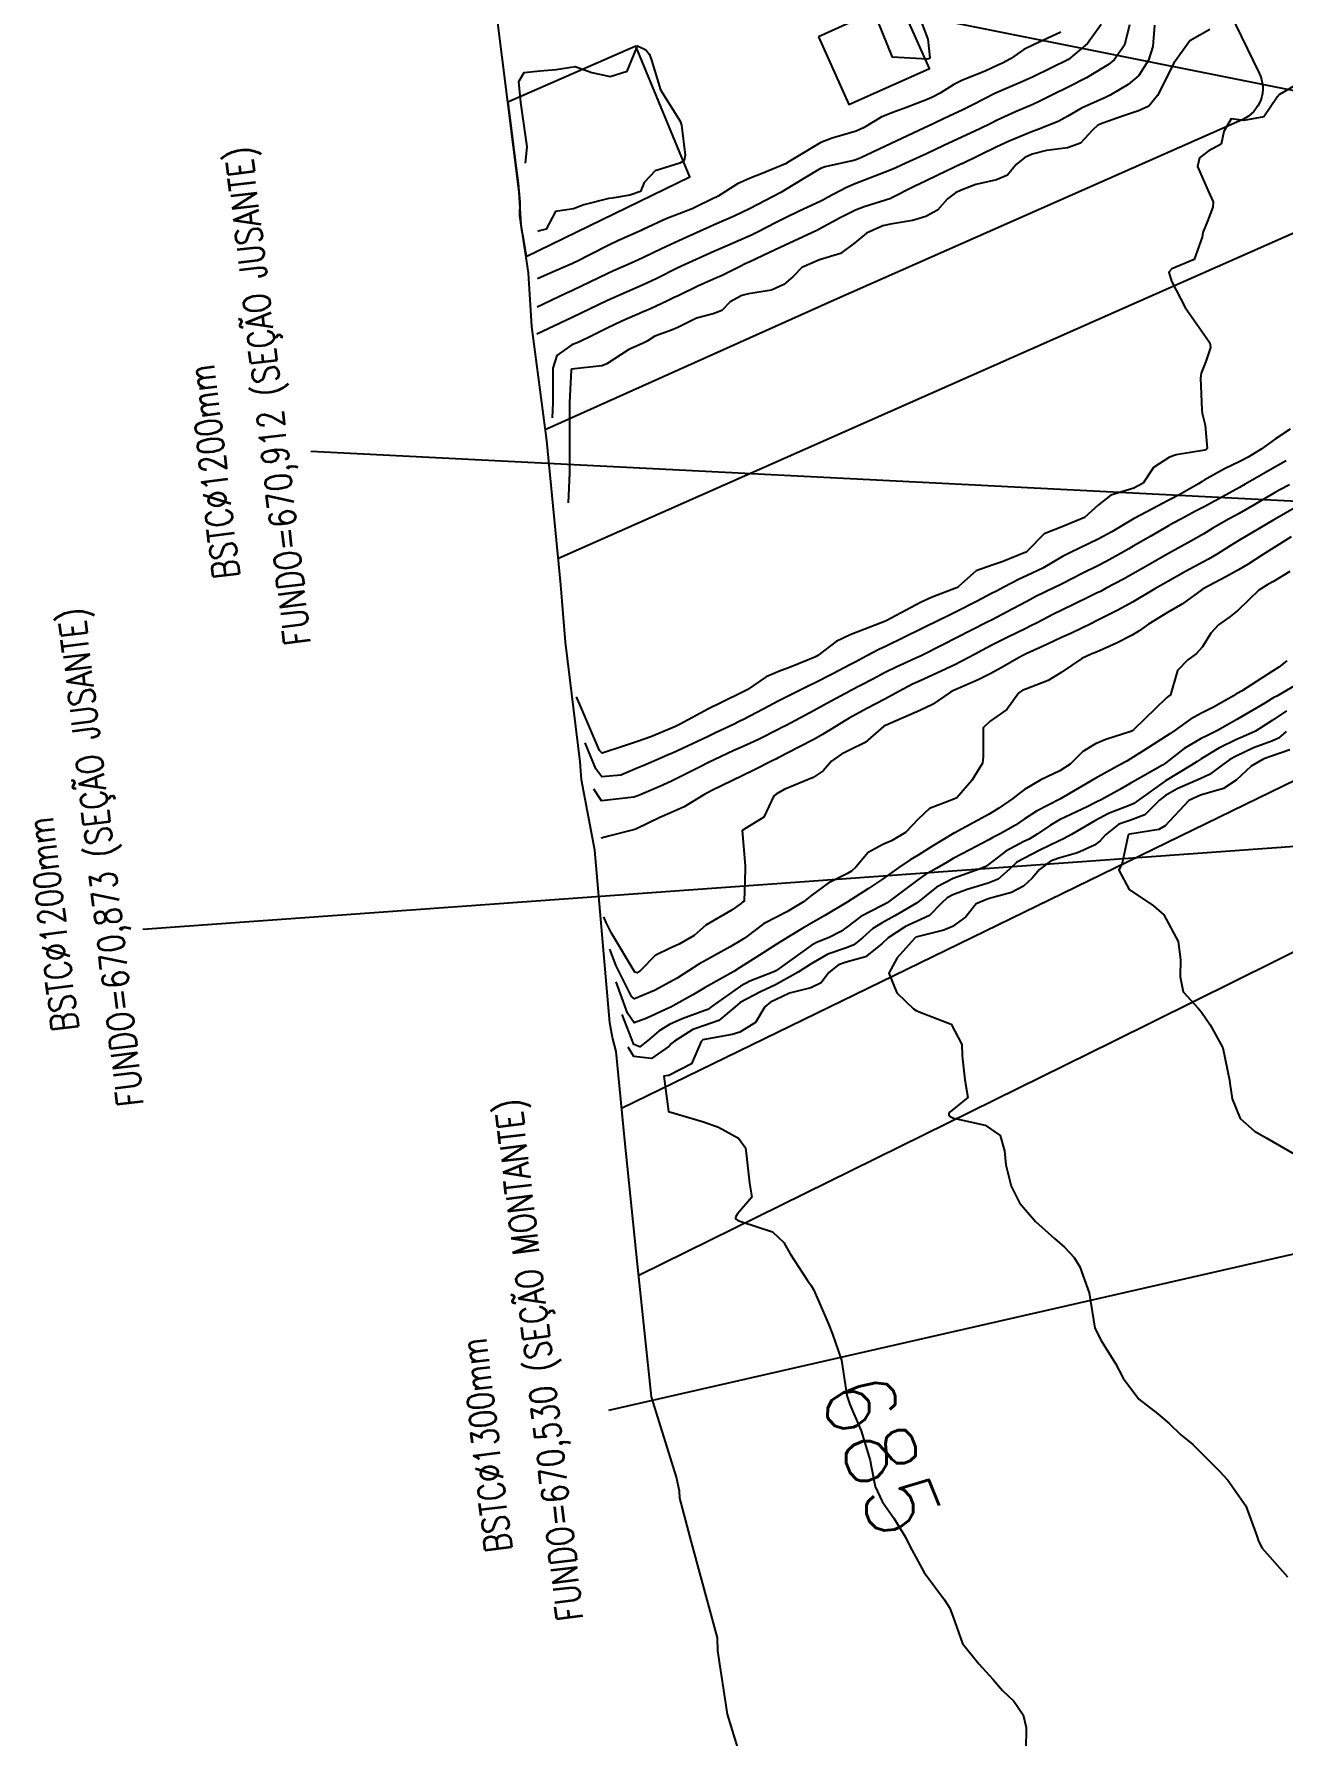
# Model space of a CAD drawing. Header units: metres. Extents: x 298520 to 308411, y 7433745 to 7450750.
# Drawn here: x 300129.8 to 300200.7, y 7445167.9 to 7445264.5 of the extents above; entities that cross this region are included whole.
import ezdxf
from ezdxf.enums import TextEntityAlignment as Align

# ---------------------------------------------------------------- set-up
doc = ezdxf.new("R2010")
doc.units = ezdxf.units.M
doc.header["$LTSCALE"] = 10
doc.linetypes.add('CONTINUO', pattern=[0])
for name, color, linetype in [('Area', 45, 'Continuous'), ('Cotas', 45, 'Continuous'), ('Curvas de Nivel 1m', 11, 'Continuous'), ('Curvas de Nivel 5m', 15, 'Continuous'), ('Edificações', 30, 'Continuous'), ('TEXTO', 45, 'Continuous'), ('Vias Primárias', 230, 'Continuous')]:
    doc.layers.add(name, color=color, linetype=linetype)
doc.styles.add('ROMANS', font='romans', dxfattribs={"height": 0.2})
doc.styles.add('Style-STANDARD', font='STANDARD.shx')

msp = doc.modelspace()

# ---------------------------------------------------------------- linework, layer by layer
at = {"layer": 'Area'}
msp.add_polyline3d([(300170.583, 7445164.381, 685.662), (300169.134, 7445169.127, 685.592), (300168.579, 7445172.733, 685.464), (300168.564, 7445173.456, 685.493), (300167.088, 7445178.891, 685.512), (300166.436, 7445181.391, 685.423), (300166.411, 7445181.789, 685.373), (300166.234, 7445182.592, 685.402), (300164.816, 7445187.138, 685.352), (300164.025, 7445194.676, 685.274), (300163.303, 7445201.689, 685.094), (300162.805, 7445206.748, 685.044), (300162.598, 7445207.544, 697.782), (300162.451, 7445208.381, 687.812), (300161.604, 7445218.173, 690.343), (300160.835, 7445222.172, 692.613), (300160.767, 7445223.201, 693.324), (300159.932, 7445229.994, 694.954), (300159.678, 7445233.237, 694.844), (300158.868, 7445241.44, 694.904), (300158.027, 7445247.915, 696.434), (300157.84, 7445250.951, 698.484), (300157.414, 7445253.69, 700.044), (300157.312, 7445255.538, 704.034), (300156.011, 7445265.755, 700.023)], dxfattribs=at)
at = {"layer": 'Curvas de Nivel 1m', "flags": 128}
for points, elevation in [([(300191.955, 7445265.036), (300191.669, 7445263.871), (300191.091, 7445263.044), (300190.757, 7445262.781), (300190.488, 7445262.605), (300189.516, 7445262.027), (300188.477, 7445261.496), (300187.63, 7445261.083), (300186.865, 7445260.696), (300186.464, 7445260.516), (300185.477, 7445260.091), (300184.45, 7445259.614), (300184.122, 7445259.45), (300183.456, 7445259.135), (300182.438, 7445258.658), (300181.415, 7445258.178), (300180.428, 7445257.711), (300180.061, 7445257.539), (300179.261, 7445257.182), (300178.687, 7445256.92), (300178.419, 7445256.802), (300177.748, 7445256.531), (300176.411, 7445256.021), (300175.845, 7445255.789), (300174.814, 7445255.236), (300174.549, 7445255.09), (300174.399, 7445255.012), (300173.199, 7445254.45), (300172.385, 7445254.056), (300171.866, 7445253.789), (300170.874, 7445253.285), (300170.541, 7445253.119), (300170.37, 7445253.043), (300169.153, 7445252.515), (300168.361, 7445252.161), (300166.517, 7445251.338), (300166.405, 7445251.286), (300166.352, 7445251.262), (300165.075, 7445250.619), (300164.337, 7445250.27), (300163.707, 7445249.992), (300162.323, 7445249.38), (300160.313, 7445248.421), (300159.629, 7445248.101), (300158.303, 7445247.48)], 697), ([(300190.345, 7445265.052), (300189.579, 7445263.982), (300188.493, 7445263.07), (300186.483, 7445262.091), (300185.801, 7445261.785), (300184.474, 7445261.217), (300184.271, 7445261.123), (300183.096, 7445260.508), (300182.459, 7445260.195), (300181.75, 7445259.861), (300180.444, 7445259.252), (300180.388, 7445259.226), (300180.274, 7445259.172), (300179.033, 7445258.588), (300178.434, 7445258.306), (300176.699, 7445257.489), (300176.424, 7445257.369), (300176.31, 7445257.335), (300175.768, 7445257.227), (300174.676, 7445256.982), (300174.419, 7445256.882), (300173.465, 7445256.306), (300172.407, 7445255.659), (300172.155, 7445255.523), (300171.695, 7445255.277), (300170.854, 7445254.827), (300170.392, 7445254.592), (300169.504, 7445254.181), (300168.379, 7445253.685), (300168.123, 7445253.567), (300167.588, 7445253.322), (300166.367, 7445252.768), (300165.387, 7445252.325), (300164.358, 7445251.83), (300164.04, 7445251.68), (300163.359, 7445251.37), (300162.665, 7445251.06), (300162.346, 7445250.914), (300161.316, 7445250.417), (300160.331, 7445249.955), (300159.961, 7445249.781), (300159.19, 7445249.421), (300158.61, 7445249.146), (300158.323, 7445249.01)], 698), ([(300188.05, 7445264.618), (300186.501, 7445263.905), (300185.966, 7445263.638), (300185.2, 7445263.113), (300184.747, 7445262.861), (300184.489, 7445262.745), (300183.764, 7445262.409), (300182.48, 7445261.891), (300181.983, 7445261.65), (300181.211, 7445261.163), (300180.737, 7445260.9), (300180.467, 7445260.791), (300179.293, 7445260.349), (300178.456, 7445260.042), (300177.85, 7445259.801), (300176.893, 7445259.213), (300176.441, 7445258.997), (300175.069, 7445258.601), (300174.434, 7445258.348), (300172.643, 7445257.267), (300172.422, 7445257.151), (300171.098, 7445256.601), (300170.413, 7445256.327), (300169.7, 7445256.007), (300168.596, 7445255.308), (300168.476, 7445255.235), (300168.401, 7445255.205), (300167.126, 7445254.595), (300166.387, 7445254.302), (300165.682, 7445254.048), (300164.374, 7445253.433), (300164.327, 7445253.407), (300164.231, 7445253.361), (300162.954, 7445252.787), (300162.364, 7445252.506), (300160.51, 7445251.563), (300160.354, 7445251.5), (300160.29, 7445251.474), (300160.157, 7445251.412), (300158.903, 7445250.866), (300158.343, 7445250.61)], 699), ([(300193.381, 7445265.017), (300193.282, 7445263.8), (300193.044, 7445263.022), (300192.484, 7445262.162), (300191.876, 7445261.639), (300190.869, 7445261.046), (300190.602, 7445260.918), (300190.47, 7445260.861), (300189.225, 7445260.299), (300188.455, 7445259.845), (300187.954, 7445259.574), (300186.771, 7445259.095), (300186.442, 7445258.973), (300185.118, 7445258.432), (300184.433, 7445258.101), (300182.45, 7445257.15), (300182.423, 7445257.136), (300181.077, 7445256.502), (300180.413, 7445256.181), (300179.736, 7445255.851), (300178.432, 7445255.19), (300178.413, 7445255.179), (300176.9, 7445254.708), (300176.392, 7445254.513), (300175.531, 7445254.083), (300174.376, 7445253.452), (300174.238, 7445253.379), (300173.951, 7445253.246), (300172.365, 7445252.509), (300171.526, 7445252.113), (300170.356, 7445251.561), (300170.17, 7445251.477), (300169.806, 7445251.295), (300168.839, 7445250.812), (300168.342, 7445250.594), (300167.452, 7445250.207), (300166.328, 7445249.659), (300166.113, 7445249.555), (300165.694, 7445249.346), (300164.771, 7445248.903), (300164.316, 7445248.713), (300163.138, 7445248.204), (300162.307, 7445247.82), (300161.464, 7445247.398), (300160.693, 7445247.012), (300160.297, 7445246.867), (300159.439, 7445246.271), (300159.223, 7445245.534), (300159.224, 7445244.557), (300159.221, 7445243.576), (300159.183, 7445242.73)], 696), ([(300201.641, 7445261.759), (300200.474, 7445261.081), (300200.344, 7445260.932), (300199.583, 7445259.816), (300198.453, 7445259.602), (300197.728, 7445259.693), (300197.322, 7445258.971), (300197.153, 7445258.256), (300196.432, 7445257.86), (300195.937, 7445257.476), (300195.814, 7445256.986), (300196.403, 7445255.648), (300196.704, 7445254.977), (300196.684, 7445254.683), (300196.382, 7445253.889), (300196.121, 7445253.237), (300196.076, 7445252.983), (300195.629, 7445251.719), (300194.355, 7445251.176), (300194.197, 7445251.002), (300194.345, 7445250.483), (300195.119, 7445248.992), (300196.306, 7445247.29), (300196.519, 7445246.978), (300196.563, 7445246.715), (300196.292, 7445245.921), (300196.018, 7445245.25), (300195.997, 7445244.983), (300196.058, 7445243.18), (300196.081, 7445242.982), (300196.246, 7445242.305), (300196.371, 7445240.979), (300196.297, 7445240.914), (300196.232, 7445240.895), (300194.609, 7445240.614), (300194.225, 7445240.493), (300193.325, 7445239.905), (300192.734, 7445239.022), (300192.2, 7445238.738), (300190.906, 7445238.333), (300190.19, 7445237.787), (300189.397, 7445237.062), (300188.178, 7445236.551), (300187.119, 7445236.145), (300186.164, 7445235.176), (300186.132, 7445235.132), (300186.077, 7445235.101), (300184.726, 7445234.543), (300184.151, 7445234.359), (300183.25, 7445234.03), (300182.258, 7445233.148), (300182.132, 7445233.07), (300180.746, 7445232.544), (300180.124, 7445232.258), (300178.136, 7445231.2), (300178.113, 7445231.187), (300176.693, 7445230.629), (300176.105, 7445230.399), (300175.296, 7445230.033), (300174.261, 7445229.238), (300174.159, 7445229.173), (300174.091, 7445229.139), (300172.749, 7445228.594), (300172.079, 7445228.337), (300171.329, 7445228.022), (300170.241, 7445227.288), (300170.134, 7445227.218), (300170.062, 7445227.183), (300168.789, 7445226.569), (300168.052, 7445226.196), (300166.441, 7445225.334), (300166.178, 7445225.201), (300166.04, 7445225.138), (300164.776, 7445224.608), (300164.028, 7445224.352), (300163.287, 7445224.108), (300162.017, 7445223.681), (300161.871, 7445223.835), (300160.857, 7445226.185), (300160.563, 7445226.89)], 694), ([(300201.077, 7445242.089), (300200.239, 7445241.526), (300199.437, 7445240.942), (300198.691, 7445240.488), (300198.222, 7445240.25), (300197.357, 7445239.827), (300196.206, 7445239.193), (300196.074, 7445239.112), (300195.87, 7445238.983), (300194.816, 7445238.375), (300194.193, 7445238.045), (300192.268, 7445237.029), (300192.182, 7445236.983), (300190.956, 7445236.261), (300190.171, 7445235.835), (300188.615, 7445235.073), (300188.313, 7445234.925), (300188.159, 7445234.843), (300187.045, 7445234.195), (300186.143, 7445233.766), (300185.687, 7445233.557), (300184.818, 7445233.113), (300184.376, 7445232.872), (300184.129, 7445232.745), (300183.303, 7445232.311), (300182.118, 7445231.704), (300181.746, 7445231.525), (300180.991, 7445231.161), (300180.409, 7445230.868), (300180.108, 7445230.718), (300179.188, 7445230.268), (300178.098, 7445229.746), (300177.732, 7445229.568), (300177.051, 7445229.21), (300176.428, 7445228.876), (300176.085, 7445228.7), (300175.115, 7445228.192), (300174.069, 7445227.669), (300173.781, 7445227.53), (300173.213, 7445227.253), (300172.057, 7445226.649), (300171.156, 7445226.175), (300170.046, 7445225.597), (300169.843, 7445225.494), (300169.434, 7445225.296), (300168.49, 7445224.852), (300168.033, 7445224.633), (300167.142, 7445224.208), (300166.018, 7445223.689), (300165.773, 7445223.586), (300165.21, 7445223.348), (300164.38, 7445222.985), (300164.008, 7445222.826), (300163.071, 7445222.441), (300162.002, 7445222.335), (300161.661, 7445222.793), (300161.053, 7445224.27)], 693), ([(300200.861, 7445240.286), (300200.218, 7445239.917), (300199.586, 7445239.566), (300198.521, 7445238.955), (300198.201, 7445238.774), (300197.035, 7445238.131), (300196.19, 7445237.673), (300195.737, 7445237.435), (300194.908, 7445236.993), (300194.442, 7445236.736), (300194.179, 7445236.586), (300193.167, 7445236.009), (300192.167, 7445235.431), (300191.913, 7445235.285), (300191.477, 7445235.037), (300190.635, 7445234.566), (300190.152, 7445234.313), (300189.31, 7445233.898), (300188.136, 7445233.303), (300187.989, 7445233.228), (300187.696, 7445233.084), (300186.648, 7445232.574), (300186.125, 7445232.304), (300185.342, 7445231.887), (300184.114, 7445231.24), (300183.884, 7445231.123), (300182.104, 7445230.219), (300181.395, 7445229.862), (300180.093, 7445229.2), (300180.03, 7445229.171), (300178.709, 7445228.565), (300178.079, 7445228.257), (300177.387, 7445227.894), (300176.091, 7445227.22), (300176.074, 7445227.209), (300174.781, 7445226.507), (300174.052, 7445226.107), (300172.465, 7445225.264), (300172.189, 7445225.119), (300172.039, 7445225.041), (300170.863, 7445224.449), (300170.025, 7445224.072), (300169.485, 7445223.831), (300168.377, 7445223.306), (300168.011, 7445223.129), (300167.624, 7445222.93), (300166.001, 7445222.123), (300165.467, 7445221.876), (300164.266, 7445221.357), (300164.078, 7445221.274), (300163.992, 7445221.239), (300163.816, 7445221.188), (300161.989, 7445220.979), (300161.553, 7445221.65)], 692), ([(300201.038, 7445238.922), (300200.497, 7445238.63), (300200.198, 7445238.465), (300199.037, 7445237.793), (300198.186, 7445237.301), (300197.967, 7445237.18), (300197.581, 7445236.966), (300196.696, 7445236.456), (300196.175, 7445236.145), (300195.437, 7445235.721), (300194.163, 7445235.016), (300194.132, 7445235), (300192.885, 7445234.286), (300192.145, 7445233.865), (300191.61, 7445233.566), (300190.631, 7445233.045), (300190.307, 7445232.872), (300190.13, 7445232.783), (300189.599, 7445232.529), (300188.12, 7445231.81), (300187.635, 7445231.568), (300186.721, 7445231.094), (300186.32, 7445230.888), (300186.108, 7445230.785), (300184.978, 7445230.233), (300184.1, 7445229.799), (300182.865, 7445229.138), (300182.371, 7445228.864), (300182.087, 7445228.723), (300181.014, 7445228.225), (300180.072, 7445227.8), (300179.646, 7445227.6), (300178.853, 7445227.188), (300178.059, 7445226.759), (300177.049, 7445226.214), (300176.047, 7445225.667), (300175.759, 7445225.509), (300175.302, 7445225.227), (300174.528, 7445224.743), (300174.031, 7445224.466), (300173.224, 7445224.053), (300172.015, 7445223.417), (300171.916, 7445223.369), (300171.716, 7445223.273), (300170.592, 7445222.699), (300170.004, 7445222.42), (300168.251, 7445221.571), (300167.994, 7445221.442), (300167.788, 7445221.322), (300166.671, 7445220.648), (300165.983, 7445220.335), (300165.292, 7445220.035), (300163.973, 7445219.399), (300163.868, 7445219.362), (300162.373, 7445218.977), (300161.963, 7445218.86)], 691), ([(300201.132, 7445235.962), (300200.167, 7445235.355), (300199.511, 7445234.94), (300198.691, 7445234.416), (300198.15, 7445234.1), (300197.418, 7445233.693), (300196.133, 7445233.011), (300196.114, 7445233), (300196.084, 7445232.98), (300194.959, 7445232.157), (300194.12, 7445231.672), (300193.037, 7445231.016), (300192.497, 7445230.634), (300192.103, 7445230.392), (300191.212, 7445229.923), (300190.089, 7445229.426), (300189.822, 7445229.319), (300189.258, 7445229.062), (300188.075, 7445228.273), (300187.338, 7445227.82), (300186.065, 7445227.323), (300185.906, 7445227.261), (300185.683, 7445227.104), (300184.992, 7445226.172), (300184.047, 7445225.503), (300183.649, 7445225.126), (300183.646, 7445223.498), (300183.615, 7445223.126), (300183.009, 7445222.141), (300182.148, 7445221.148), (300181.992, 7445221.078), (300180.601, 7445220.549), (300179.981, 7445219.962), (300179.231, 7445219.181), (300178.444, 7445218.715), (300177.962, 7445218.496), (300177.124, 7445218.04), (300176.42, 7445217.215), (300176.173, 7445216.985), (300175.939, 7445216.86), (300174.853, 7445216.312), (300173.927, 7445215.617), (300173.447, 7445215.247), (300172.5, 7445214.675), (300171.91, 7445214.376), (300171.184, 7445213.996), (300170.233, 7445213.287), (300170.037, 7445213.143), (300169.891, 7445213.05), (300169.281, 7445212.693), (300167.879, 7445211.922), (300167.498, 7445211.703), (300166.928, 7445211.329), (300166.285, 7445210.92), (300165.866, 7445210.686), (300164.992, 7445210.218), (300163.857, 7445209.743), (300163.69, 7445209.869), (300162.818, 7445211.606), (300162.453, 7445212.55)], 689), ([(300201.069, 7445234.001), (300200.141, 7445233.438), (300199.806, 7445233.267), (300199.31, 7445232.942), (300198.121, 7445231.801), (300197.66, 7445231.422), (300197.003, 7445230.971), (300196.573, 7445230.508), (300196.094, 7445229.724), (300195.743, 7445229.328), (300195.267, 7445228.988), (300194.689, 7445228.382), (300194.292, 7445226.998), (300194.162, 7445226.899), (300194.061, 7445226.83), (300192.213, 7445225.027), (300192.117, 7445224.953), (300192.041, 7445224.917), (300190.622, 7445224.456), (300190.03, 7445224.211), (300189.307, 7445223.778), (300188.59, 7445223.071), (300188.009, 7445222.692), (300186.924, 7445222.17), (300185.998, 7445221.62), (300185.696, 7445221.403), (300185.34, 7445221.107), (300184.547, 7445220.555), (300183.984, 7445220.231), (300182.001, 7445219.15), (300181.981, 7445219.142), (300180.739, 7445218.385), (300179.954, 7445217.903), (300179.498, 7445217.629), (300178.859, 7445217.186), (300177.936, 7445216.538), (300177.131, 7445216.008), (300175.923, 7445215.236), (300174.669, 7445214.475), (300173.905, 7445214.035), (300173.403, 7445213.745), (300172.6, 7445213.259), (300171.888, 7445212.819), (300170.943, 7445212.219), (300169.875, 7445211.532), (300169.486, 7445211.296), (300167.863, 7445210.375), (300167.197, 7445209.99), (300166.057, 7445209.338), (300165.918, 7445209.273), (300165.852, 7445209.248), (300164.559, 7445208.636), (300163.838, 7445208.373), (300163.45, 7445208.934), (300162.803, 7445210.7)], 688), ([(300200.896, 7445228.922), (300200.445, 7445228.561), (300200.077, 7445228.335), (300198.309, 7445227.2), (300198.064, 7445227.068), (300197.996, 7445227.029), (300197.897, 7445226.962), (300196.723, 7445226.307), (300196.053, 7445225.955), (300195.426, 7445225.61), (300194.554, 7445224.995), (300194.246, 7445224.792), (300194.038, 7445224.659), (300193.037, 7445224.005), (300192.018, 7445223.357), (300191.811, 7445223.237), (300191.453, 7445223.036), (300190.517, 7445222.535), (300190.005, 7445222.253), (300187.993, 7445221.08), (300186.681, 7445220.398), (300185.981, 7445219.94), (300185.482, 7445219.601), (300184.611, 7445219.114), (300184.197, 7445218.89), (300183.968, 7445218.761), (300182.898, 7445218.197), (300181.951, 7445217.709), (300181.601, 7445217.5), (300181.022, 7445217.159), (300180.334, 7445216.771), (300179.936, 7445216.503), (300178.2, 7445215.196), (300178.032, 7445215.087), (300177.92, 7445215.031), (300176.712, 7445214.411), (300175.902, 7445213.802), (300175.568, 7445213.553), (300174.91, 7445213.23), (300174.193, 7445212.934), (300173.888, 7445212.767), (300172.072, 7445211.464), (300171.874, 7445211.332), (300171.837, 7445211.307), (300171.756, 7445211.271), (300170.405, 7445210.747), (300169.865, 7445210.455), (300168.271, 7445209.314), (300168.026, 7445209.142), (300167.849, 7445209.069), (300166.565, 7445208.61), (300165.837, 7445208.273), (300165.25, 7445207.928), (300164.582, 7445207.352), (300164.159, 7445207.017), (300163.821, 7445207.144), (300163.153, 7445208.85)], 687), ([(300201.415, 7445227.571), (300200.32, 7445226.927), (300200.153, 7445226.838), (300200.061, 7445226.784), (300199.64, 7445226.518), (300198.049, 7445225.602), (300197.646, 7445225.365), (300196.945, 7445224.971), (300196.344, 7445224.671), (300196.036, 7445224.515), (300195.068, 7445223.949), (300194.015, 7445223.133), (300193.941, 7445223.074), (300193.824, 7445223.003), (300192.002, 7445221.955), (300191.41, 7445221.625), (300190.358, 7445221.046), (300190.112, 7445220.928), (300189.991, 7445220.868), (300189.589, 7445220.656), (300187.981, 7445219.895), (300187.463, 7445219.6), (300186.724, 7445219.092), (300186.259, 7445218.806), (300185.966, 7445218.669), (300184.937, 7445218.132), (300183.947, 7445217.361), (300183.806, 7445217.261), (300183.488, 7445217.127), (300181.937, 7445216.562), (300181.008, 7445216.083), (300179.923, 7445215.213), (300179.864, 7445215.171), (300178.641, 7445214.46), (300177.906, 7445214.051), (300177.376, 7445213.73), (300176.797, 7445213.211), (300176.299, 7445212.806), (300175.887, 7445212.644), (300174.837, 7445212.277), (300173.878, 7445211.734), (300173.139, 7445211.251), (300171.866, 7445210.539), (300171.01, 7445210.13), (300169.855, 7445209.525), (300169.569, 7445209.294), (300168.638, 7445208.511), (300167.836, 7445208.222), (300167.165, 7445207.995), (300166.115, 7445207.337), (300165.958, 7445207.202), (300165.82, 7445207.059), (300164.82, 7445206.343), (300163.814, 7445206.459), (300163.493, 7445207)], 686), ([(300200.852, 7445224.922), (300200.423, 7445224.54), (300200.034, 7445224.368), (300198.994, 7445223.98), (300198.021, 7445223.524), (300197.651, 7445223.331), (300197.159, 7445222.969), (300196.507, 7445222.476), (300196.006, 7445222.252), (300194.664, 7445221.665), (300193.996, 7445221.29), (300193.669, 7445221.013), (300192.819, 7445220.187), (300191.981, 7445219.872), (300191.361, 7445219.654), (300190.586, 7445219.044), (300190.299, 7445218.715), (300189.964, 7445218.464), (300188.996, 7445218.025), (300187.953, 7445217.733), (300187.479, 7445217.555), (300186.853, 7445217.091), (300186.438, 7445216.595), (300185.933, 7445216.139), (300185.253, 7445215.783), (300183.926, 7445215.423), (300183.261, 7445215.13), (300182.664, 7445214.386), (300181.903, 7445213.844), (300181.42, 7445213.635), (300179.894, 7445213.252), (300179.833, 7445213.232), (300179.758, 7445213.172), (300178.765, 7445212.07), (300178.293, 7445211.194), (300178.749, 7445210.074), (300179.694, 7445209.172), (300179.851, 7445209.075), (300180.024, 7445208.994), (300181.84, 7445208.295), (300182.433, 7445207.144), (300182.463, 7445206.497), (300182.616, 7445205.142), (300182.784, 7445204.144), (300181.776, 7445203.324), (300181.7, 7445203.225), (300181.703, 7445203.151), (300181.772, 7445203.065), (300181.956, 7445202.963), (300183.767, 7445202.573), (300184.619, 7445201.975), (300184.865, 7445201.113), (300184.945, 7445200.312), (300185.243, 7445199.107), (300185.719, 7445198.164), (300186.626, 7445197.091), (300187.694, 7445196.139), (300188.261, 7445195.643), (300188.816, 7445195.063), (300189.146, 7445194.526), (300189.663, 7445193.05), (300189.996, 7445191.046), (300190.359, 7445190.309), (300191.161, 7445189.035), (300191.6, 7445188.198), (300192.496, 7445187.021), (300193.575, 7445186.184), (300194.204, 7445185.636), (300194.864, 7445184.99), (300195.257, 7445184.682), (300195.558, 7445184.439), (300197.035, 7445182.965), (300197.535, 7445182.412), (300198.566, 7445180.949), (300199.187, 7445179.252), (300199.281, 7445178.942), (300199.487, 7445178.561), (300200.933, 7445176.918)], 684), ([(300201.064, 7445223.883), (300200.022, 7445223.513), (300199.584, 7445223.372), (300198.866, 7445222.947), (300198.005, 7445222.144), (300197.296, 7445221.671), (300195.996, 7445221.3), (300195.328, 7445220.99), (300193.978, 7445219.558), (300193.632, 7445219.358), (300191.974, 7445219.09), (300191.927, 7445219.077), (300191.889, 7445219.031), (300191.533, 7445217.45), (300191.358, 7445217.036), (300191.932, 7445215.946), (300193.321, 7445215.016), (300193.915, 7445214.514), (300194.723, 7445212.998), (300194.853, 7445211.966), (300194.838, 7445210.996), (300195.014, 7445210.142), (300195.855, 7445209.21), (300196.053, 7445208.978), (300196.543, 7445208.272), (300197.252, 7445206.966), (300197.64, 7445205.127), (300197.657, 7445204.961), (300197.789, 7445204.055), (300198.238, 7445202.953), (300199.051, 7445202.226), (300199.762, 7445201.829), (300201.329, 7445200.914)], 683)]:
    msp.add_lwpolyline(points, dxfattribs=dict(at, elevation=elevation))
at = {"layer": 'Curvas de Nivel 5m', "flags": 128}
for points, elevation in [([(300196.511, 7445264.762), (300195.375, 7445264.12), (300194.56, 7445262.999), (300194.534, 7445262.958), (300194.492, 7445262.898), (300193.544, 7445261.014), (300193.062, 7445260.423), (300192.46, 7445260.154), (300191.618, 7445259.876), (300190.449, 7445259.458), (300190.168, 7445259.332), (300189.851, 7445259.056), (300189.172, 7445258.326), (300188.433, 7445258.061), (300187.242, 7445257.898), (300186.429, 7445257.684), (300186.023, 7445257.508), (300185.532, 7445257.109), (300185.034, 7445256.496), (300184.414, 7445256.234), (300183.241, 7445255.968), (300182.408, 7445255.654), (300182.07, 7445255.49), (300181.619, 7445255.158), (300181.052, 7445254.505), (300180.388, 7445254.145), (300179.644, 7445253.918), (300178.381, 7445253.711), (300177.957, 7445253.619), (300177.023, 7445253.21), (300176.367, 7445252.667), (300175.544, 7445252.045), (300174.357, 7445251.687), (300173.359, 7445251.255), (300172.861, 7445250.747), (300172.338, 7445250.289), (300171.636, 7445249.974), (300170.33, 7445249.761), (300169.951, 7445249.671), (300169.283, 7445249.3), (300168.804, 7445248.819), (300168.316, 7445248.627), (300167.372, 7445248.383), (300166.308, 7445247.848), (300165.954, 7445247.696), (300165.012, 7445247.353), (300164.575, 7445247.083), (300164.299, 7445246.939), (300163.527, 7445246.603), (300162.287, 7445245.793), (300161.994, 7445245.685), (300160.284, 7445245.486), (300160.251, 7445245.443), (300160.167, 7445243.587), (300160.169, 7445241.608), (300160.166, 7445239.608), (300160.093, 7445237.89)], 695), ([(300180.155, 7445265.174), (300180.509, 7445264.226), (300180.625, 7445263.169), (300180.554, 7445263.107), (300180.492, 7445263.09), (300178.493, 7445263.19), (300177.687, 7445265.203)], 700), ([(300157.673, 7445257.19), (300157.764, 7445258.117), (300157.402, 7445260.618), (300157.292, 7445261.809), (300157.588, 7445262.337), (300158.483, 7445262.432), (300159.404, 7445262.501), (300160.485, 7445262.66), (300161.424, 7445262.338), (300162.48, 7445262.101), (300163.445, 7445262.408), (300163.843, 7445263.367), (300164.018, 7445263.847), (300164.497, 7445263.623), (300164.696, 7445263.358), (300164.81, 7445263.037), (300165.328, 7445261.351), (300166.446, 7445259.562), (300166.531, 7445259.339), (300166.729, 7445257.638), (300166.68, 7445257.336), (300166.421, 7445257.185), (300165.025, 7445256.746), (300164.41, 7445256.081), (300164.185, 7445255.582), (300163.589, 7445255.368), (300162.577, 7445255.201), (300162.4, 7445255.18), (300160.973, 7445254.822), (300160.391, 7445254.587), (300159.377, 7445254.431), (300158.838, 7445253.425), (300158.453, 7445253.348), (300158.373, 7445253.31)], 700), ([(300201.432, 7445237.676), (300200.183, 7445236.947), (300200.154, 7445236.93), (300198.171, 7445235.751), (300197.677, 7445235.456), (300196.888, 7445234.973), (300196.435, 7445234.701), (300196.156, 7445234.545), (300195.139, 7445233.999), (300194.14, 7445233.44), (300193.86, 7445233.281), (300193.397, 7445233.011), (300192.125, 7445232.262), (300191.334, 7445231.824), (300190.115, 7445231.21), (300189.798, 7445231.055), (300188.67, 7445230.506), (300188.1, 7445230.244), (300187.305, 7445229.878), (300186.086, 7445229.33), (300185.931, 7445229.256), (300185.647, 7445229.104), (300184.674, 7445228.524), (300184.079, 7445228.206), (300183.357, 7445227.847), (300182.065, 7445227.29), (300181.968, 7445227.247), (300181.801, 7445227.153), (300180.77, 7445226.449), (300180.052, 7445226.101), (300178.107, 7445225.263), (300178.043, 7445225.231), (300178.024, 7445225.219), (300177.997, 7445225.2), (300176.95, 7445224.289), (300176.022, 7445223.83), (300175.608, 7445223.636), (300175.044, 7445223.23), (300174.56, 7445222.682), (300174.004, 7445222.309), (300172.355, 7445221.623), (300171.994, 7445221.416), (300171.899, 7445221.365), (300171.77, 7445221.272), (300171.197, 7445220.062), (300169.973, 7445219.29), (300170.145, 7445217.288), (300170.142, 7445217.087), (300170.073, 7445215.289), (300169.988, 7445215.223), (300169.921, 7445215.179), (300169.402, 7445214.784), (300167.902, 7445213.922), (300167.588, 7445213.633), (300167.235, 7445213.327), (300166.386, 7445212.837), (300165.886, 7445212.623), (300165.033, 7445212.201), (300164.196, 7445211.357), (300164.012, 7445211.219), (300163.872, 7445211.251), (300162.54, 7445213.462), (300162.236, 7445214.067), (300162.113, 7445214.39)], 690), ([(300200.879, 7445226.098), (300200.049, 7445225.534), (300199.117, 7445224.944), (300198.387, 7445224.605), (300198.035, 7445224.457), (300197.027, 7445223.971), (300196.019, 7445223.364), (300195.79, 7445223.209), (300195.434, 7445222.986), (300194.004, 7445222.119), (300192.472, 7445221.025), (300192.197, 7445220.822), (300191.99, 7445220.726), (300190.769, 7445220.258), (300189.981, 7445219.841), (300188.668, 7445219.07), (300188.215, 7445218.83), (300187.967, 7445218.718), (300186.87, 7445218.18), (300185.952, 7445217.715), (300185.562, 7445217.49), (300185.142, 7445217.108), (300184.509, 7445216.542), (300183.935, 7445216.313), (300182.735, 7445215.942), (300181.928, 7445215.65), (300181.6, 7445215.48), (300181.262, 7445215.157), (300180.598, 7445214.477), (300179.908, 7445214.148), (300179.24, 7445213.843), (300178.261, 7445213.194), (300177.89, 7445212.862), (300176.96, 7445212.131), (300175.879, 7445211.814), (300175.43, 7445211.672), (300174.885, 7445211.23), (300174.456, 7445210.645), (300173.864, 7445210.371), (300172.661, 7445210.058), (300171.857, 7445209.683), (300171.583, 7445209.545), (300171.259, 7445209.276), (300170.719, 7445208.402), (300169.831, 7445207.852), (300169.405, 7445207.721), (300167.825, 7445207.44), (300167.733, 7445207.413), (300167.64, 7445207.322), (300167.081, 7445206.057), (300165.803, 7445205.393), (300165.757, 7445205.387), (300165.521, 7445205.343), (300165.783, 7445203.34), (300167.775, 7445202.762), (300168.628, 7445202.449), (300169.761, 7445201.827), (300170.151, 7445201.286), (300170.218, 7445200.815), (300170.392, 7445199.283), (300170.517, 7445198.486), (300169.706, 7445197.524), (300169.612, 7445197.383), (300169.589, 7445197.292), (300169.633, 7445197.222), (300169.702, 7445197.179), (300169.883, 7445197.107), (300171.695, 7445196.513), (300172.329, 7445195.9), (300172.693, 7445195.26), (300173.668, 7445193.757), (300173.883, 7445193.465), (300174.015, 7445193.245), (300174.303, 7445192.59), (300174.884, 7445191.231), (300175.094, 7445190.694), (300175.613, 7445189.22), (300175.908, 7445187.217), (300176.083, 7445186.71), (300176.719, 7445185.208), (300177.227, 7445183.523), (300177.293, 7445183.203), (300177.526, 7445182.051), (300177.907, 7445181.194), (300178.585, 7445180.265), (300179.249, 7445179.174), (300179.485, 7445178.672), (300180.299, 7445177.162), (300181.448, 7445175.614), (300181.76, 7445175.147), (300181.947, 7445174.635), (300182.484, 7445173.139), (300183.406, 7445171.99), (300184.195, 7445171.118), (300184.752, 7445170.475), (300185.381, 7445169.871), (300185.928, 7445169.094), (300186.086, 7445168.369), (300186.063, 7445167.093)], 685)]:
    msp.add_lwpolyline(points, dxfattribs=dict(at, elevation=elevation))
at = {"layer": 'Edificações'}
msp.add_lwpolyline([(300174.296, 7445264.359), (300176.021, 7445260.508), (300180.598, 7445262.558), (300178.873, 7445266.408)], close=True, dxfattribs=at)
at = {"layer": 'Edificações', "elevation": 699.016}
msp.add_lwpolyline([(300157.694, 7445251.885), (300167.001, 7445256.408), (300163.927, 7445263.826), (300156.662, 7445260.647), (300156.813, 7445259.463), (300156.928, 7445258.557), (300157.102, 7445257.187), (300157.248, 7445256.041), (300157.343, 7445254.976), (300157.332, 7445254.217), (300157.43, 7445253.392), (300157.516, 7445253.033)], close=True, dxfattribs=at)
at = {"layer": 'TEXTO', "linetype": 'CONTINUO'}
for points in [[(300350.076, 7445231.606, 0), (300132.915, 7445274.948, 0)], [(300346.725, 7445230.616, 0), (300145.485, 7445240.813, 0)], [(300346.883, 7445228.864, 0), (300135.937, 7445213.684, 0)], [(300350.894, 7445229.387, 0), (300162.37, 7445186.363, 0)]]:
    msp.add_polyline3d(points, dxfattribs=at)
at = {"layer": 'Vias Primárias'}
for points in [[(300163.123, 7445203.524), (300211.759, 7445227.217), (300256.289, 7445249.501), (300283.179, 7445262.498, -0.095329), (300294.786, 7445267.988, 0.097216), (300303.275, 7445272.041, 0.07652), (300314.525, 7445283.443, 0.041646), (300319.103, 7445291.033, 0.02965), (300323.075, 7445300.421, 0.080176), (300324.215, 7445306.657), (300324.838, 7445336.441), (300325.147, 7445349.86)], [(300251.444, 7445348.885), (300249.672, 7445330.611), (300247.567, 7445306.067), (300245.636, 7445284.706, 0.353746), (300247.018, 7445282.74, 0.174602), (300250.606, 7445282.982), (300285.466, 7445298.262), (300288.161, 7445292.319), (300254.848, 7445277.214), (300225.427, 7445263.876), (300192.381, 7445249.271), (300159.531, 7445234.733)], [(300151.614, 7445307.382), (300168.635, 7445315.036, -0.345549), (300174.266, 7445313.641), (300184.058, 7445293.693), (300199.324, 7445262.298, -0.419185), (300198.386, 7445259.658), (300175.361, 7445249.482), (300158.789, 7445242.051)], [(300164.091, 7445194.044), (300191.003, 7445207.311), (300252.946, 7445238.025), (300275.755, 7445247.977, -0.021963), (300280.472, 7445249.793), (300282.768, 7445250.667, -0.069432), (300289.03, 7445252.641, -0.084905), (300298.393, 7445252.615, -0.060471), (300308.444, 7445249.583)]]:
    msp.add_lwpolyline(points, format="xyb", dxfattribs=at)

# ---------------------------------------------------------------- texts
at = {"layer": 'Cotas', "style": 'Style-STANDARD'}
msp.add_text('685', height=4, rotation=291.83337, dxfattribs=at).set_placement((300177.838, 7445183.855, 685), align=Align.MIDDLE_CENTER)
at = {"layer": 'TEXTO', "style": 'ROMANS', "width": 0.8}
for s, rotation, p in [('FUNDO=670,912 (SEÇÃO JUSANTE)', 96.82542, (300145.478, 7445229.913)), ('BSTCØ1200mm', 96.82542, (300141.436, 7445233.686)), ('FUNDO=670,873 (SEÇÃO JUSANTE)', 96.82542, (300135.991, 7445203.727)), ('BSTCØ1200mm', 96.82542, (300132.283, 7445207.991)), ('FUNDO=670,530 (SEÇÃO MONTANTE)', 96.82556, (300160.949, 7445174.519)), ('BSTCØ1300mm', 96.82556, (300156.89, 7445178.416))]:
    msp.add_text(s, height=1.5, rotation=rotation, dxfattribs=at).set_placement(p)

doc.saveas('drawing.dxf')
